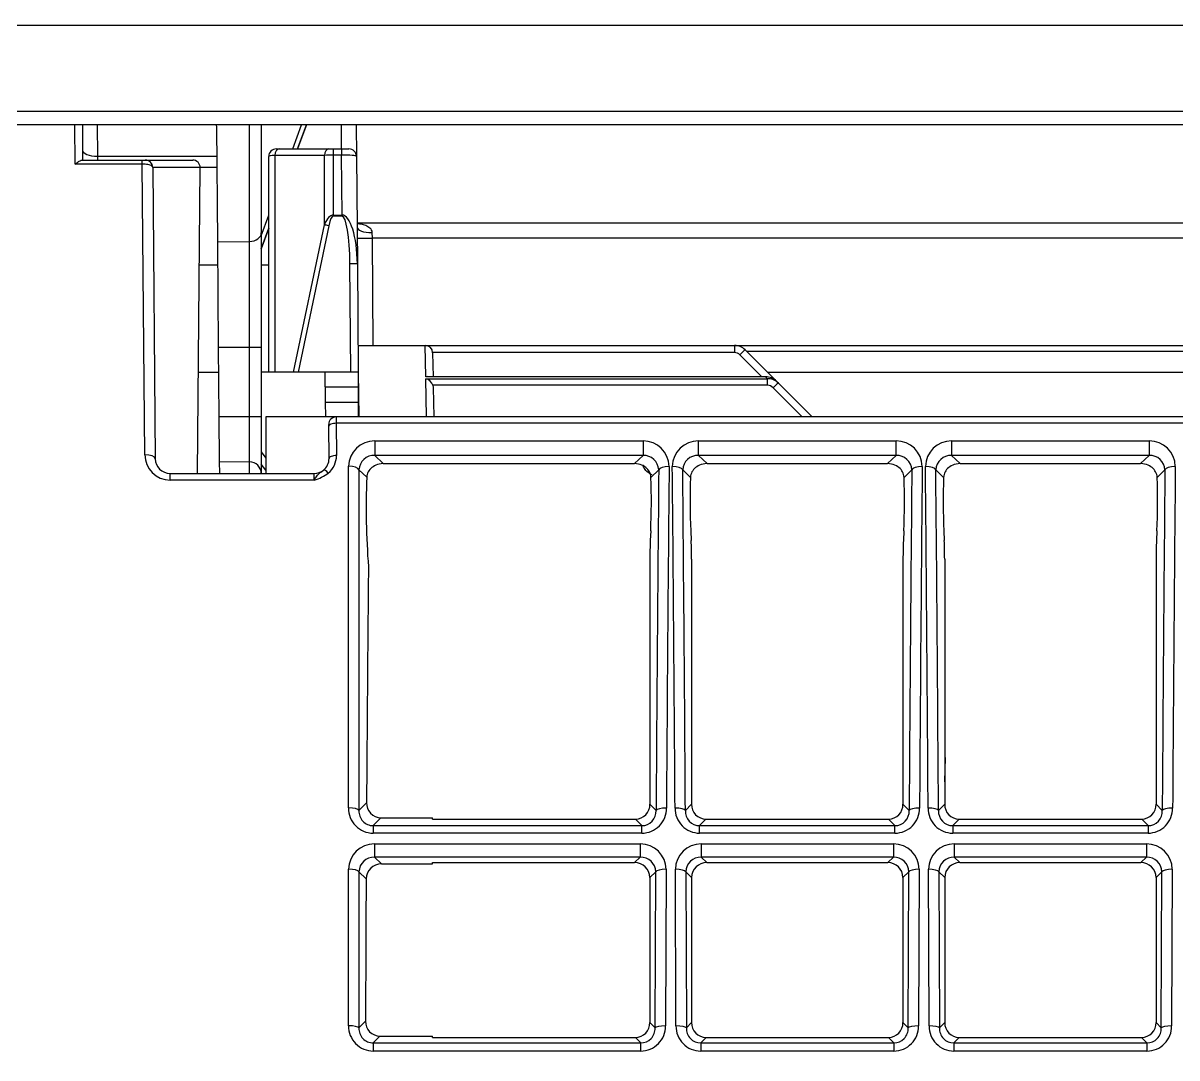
# Model space of a CAD drawing. Header units: inches. Extents: x -172 to 397, y -177 to 127.
# Drawn here: x 91.5564 to 91.676, y 100.9434 to 101.0507 of the extents above; entities that cross this region are included whole.
import ezdxf

# ---------------------------------------------------------------- set-up
doc = ezdxf.new("R2010")
doc.units = ezdxf.units.IN
doc.header["$MEASUREMENT"] = 0
doc.header["$XCLIPFRAME"] = 2
doc.layers.add('AC-RA', color=210, linetype='Continuous')
picture_1 = doc.add_image_def('image1.tif', size_in_pixel=(13248, 8644))

# ---------------------------------------------------------------- blocks, each defined once
blk = doc.blocks.new('FTM(15-28)PV2S')
at = {"layer": 'AC-RA', "color": 0, "linetype": 'Continuous'}
for p, q in [((1986.286460126646, 1338.129300313121), (1986.303139109812, 1338.129300313121)), ((1986.30831787854, 1338.129300313121), (1986.324996861705, 1338.129300313121)), ((1986.330175630433, 1338.129300313121), (1986.35327510964, 1338.129300313121)), ((1986.284269369175, 1338.11360239072), (1986.284325278733, 1338.127124681214)), ((1986.305273957725, 1338.127124681214), (1986.305329865997, 1338.11360239072)), ((1986.306127121069, 1338.11360239072), (1986.306183030626, 1338.127124681214)), ((1986.327131709618, 1338.127124681214), (1986.327187617891, 1338.11360239072)), ((1986.327984872962, 1338.11360239072), (1986.32804078252, 1338.127124681214)), ((1986.355409830264, 1338.127117334438), (1986.355409013813, 1338.113591423271)), ((1986.303098113669, 1338.111408703024), (1986.286501121503, 1338.111408703024)), ((1986.324955865563, 1338.111408703024), (1986.308358873396, 1338.111408703024)), ((1986.353177516064, 1338.111408703024), (1986.33021662529, 1338.111408703024)), ((1986.286363479382, 1338.110479220126), (1986.303235757076, 1338.110479220126)), ((1986.308221231275, 1338.110479220126), (1986.32509350897, 1338.110479220126)), ((1986.330078983169, 1338.110479220126), (1986.353285952371, 1338.110479220126)), ((1986.355408647374, 1338.108296241443), (1986.355408332365, 1338.104019823715)), ((1986.355408332365, 1338.104019823715), (1986.355408000642, 1338.099763841699)), ((1986.355408000642, 1338.099763841699), (1986.355407650918, 1338.095528292824)), ((1986.355407650918, 1338.095528292824), (1986.355407281907, 1338.091313178376)), ((1986.355407281907, 1338.091313178376), (1986.355406894897, 1338.087118498354)), ((1986.355406894897, 1338.087118498354), (1986.355406487314, 1338.082944252758)), ((1986.355406487314, 1338.082944252758), (1986.355406059159, 1338.078790441589)), ((1986.358263924218, 1338.079800304442), (1986.358211259894, 1338.079718264585)), ((1986.358315873666, 1338.079887567017), (1986.358263924218, 1338.079800304442)), ((1986.358367220096, 1338.079978792273), (1986.358315873666, 1338.079887567017)), ((1986.358367220096, 1338.079978792273), (1986.35837921743, 1338.079412711214)), ((1986.358367220096, 1338.079978792273), (1986.370819562064, 1338.079978792273)), ((1986.370819562064, 1338.079978792273), (1986.370819562064, 1338.079412711214)), ((1986.357639515105, 1338.07918041217), (1986.357566483213, 1338.079123261863)), ((1986.357712310419, 1338.079234121809), (1986.357639515105, 1338.07918041217)), ((1986.357783822555, 1338.07928594911), (1986.357712310419, 1338.079234121809)), ((1986.357853065341, 1338.079337539834), (1986.357783822555, 1338.07928594911)), ((1986.357919624767, 1338.079390624599), (1986.357853065341, 1338.079337539834)), ((1986.357983397973, 1338.07944665116), (1986.357919624767, 1338.079390624599)), ((1986.358044247383, 1338.079506964412), (1986.357983397973, 1338.07944665116)), ((1986.358102131853, 1338.079572068368), (1986.358044247383, 1338.079506964412)), ((1986.358157596541, 1338.07964234747), (1986.358102131853, 1338.079572068368)), ((1986.358211259894, 1338.079718264585), (1986.358157596541, 1338.07964234747)), ((1986.370819562064, 1338.079412711214), (1986.35837921743, 1338.079412711214)), ((1986.362558648456, 1338.074526860791), (1986.362558648456, 1338.079412711214)), ((1986.368452157956, 1338.079412711214), (1986.368221608818, 1338.052994289244)), ((1986.356474949514, 1338.075079222896), (1986.356450666837, 1338.07786737587)), ((1986.357093516178, 1338.078115740361), (1986.35711780014, 1338.075333163686)), ((1986.372324788433, 1338.052983068502), (1986.372105263317, 1338.078138180558)), ((1986.373005253679, 1338.077806007017), (1986.373223775911, 1338.052695581206)), ((1986.303333682376, 1338.076607880775), (1986.286265552796, 1338.076607880775)), ((1986.32519143427, 1338.076607880775), (1986.308123304689, 1338.076607880775)), ((1986.353149387709, 1338.076607880775), (1986.329981056583, 1338.076607880775)), ((1985.555533976957, 1338.075079222896), (1986.356474949514, 1338.075079222896)), ((1986.356476326552, 1338.074526860791), (1986.356474949514, 1338.075079222896)), ((1986.35711780014, 1338.075333163686), (1986.357119177178, 1338.075175345574)), ((1985.549450278014, 1338.074526860791), (1986.362558648456, 1338.074526860791)), ((1986.354566801203, 1338.070669610456), (1986.354533138979, 1338.074526860791)), ((1986.354648549195, 1338.06130222659), (1986.354566801203, 1338.070669610456)), ((1986.354729547595, 1338.052020622828), (1986.354648549195, 1338.06130222659)), ((1986.188635642329, 1338.059078559059), (1986.353382253768, 1338.059078559059)), ((1986.188635642329, 1338.057804029689), (1986.35467907676, 1338.057804029689)), ((1986.372324788433, 1338.052983068502), (1986.372334126836, 1338.052941639062)), ((1986.372334126836, 1338.052941639062), (1986.372361253592, 1338.052901400227)), ((1986.372361253592, 1338.052901400227), (1986.372405915408, 1338.05286266829)), ((1986.354753200254, 1338.049310334881), (1986.354729547595, 1338.052020622828)), ((1986.378443173057, 1338.05234580446), (1986.368864459445, 1338.05234580446)), ((1986.372405915408, 1338.05286266829), (1986.37246708497, 1338.052826443567)), ((1986.37246708497, 1338.052826443567), (1986.372543422525, 1338.052793528364)), ((1986.372543422525, 1338.052793528364), (1986.37263368604, 1338.052764517984)), ((1986.37263368604, 1338.052764517984), (1986.372736146181, 1338.052740097732)), ((1986.372736146181, 1338.052740097732), (1986.372848603029, 1338.052720652048)), ((1986.372848603029, 1338.052720652048), (1986.372968838665, 1338.05270652294)), ((1986.372968838665, 1338.05270652294), (1986.37309463517, 1338.052698052418)), ((1986.37309463517, 1338.052698052418), (1986.373223775911, 1338.052695581206)), ((1986.373223775911, 1338.052695581206), (1986.379010664583, 1338.052695581206)), ((1986.373223775911, 1338.052695581206), (1986.373223775911, 1338.05234580446)), ((1986.378399865136, 1338.049310334881), (1986.378373374826, 1338.05234580446)), ((1986.378489469061, 1338.052351982489), (1986.378443173057, 1338.05234580446)), ((1986.378542830262, 1338.052369464834), (1986.378489469061, 1338.052351982489)), ((1986.378601785762, 1338.05239667002), (1986.378542830262, 1338.052369464834)), ((1986.378664862091, 1338.052432019148), (1986.378601785762, 1338.05239667002)), ((1986.378730716926, 1338.052474041319), (1986.378664862091, 1338.052432019148)), ((1986.378798918255, 1338.052522118087), (1986.378730716926, 1338.052474041319)), ((1986.378868812917, 1338.052575569291), (1986.378798918255, 1338.052522118087)), ((1986.37893964489, 1338.05263364148), (1986.378868812917, 1338.052575569291)), ((1986.379010664583, 1338.052695581206), (1986.37893964489, 1338.05263364148)), ((1986.379010664583, 1338.052695581206), (1986.379040148119, 1338.049310334881)), ((1985.531395681091, 1338.049310334881), (1986.496330755405, 1338.049310334881))]:
    blk.add_line(p, q, dxfattribs=at)
at = {"layer": 'AC-RA', "color": 8, "linetype": 'Continuous'}
for p, q in [((1986.286460126646, 1338.128599557453), (1986.286460126646, 1338.129300313121)), ((1986.303139109812, 1338.128599557453), (1986.303139109812, 1338.129300313121)), ((1986.30831787854, 1338.128599557453), (1986.30831787854, 1338.129300313121)), ((1986.324996861705, 1338.128599557453), (1986.324996861705, 1338.129300313121)), ((1986.330175630433, 1338.129300313121), (1986.330175630433, 1338.128599557453)), ((1986.35327510964, 1338.128599557453), (1986.35327510964, 1338.129300313121)), ((1986.303139109812, 1338.128599557453), (1986.286460126646, 1338.128599557453)), ((1986.286460126646, 1338.128599557453), (1986.28692211209, 1338.128126600703)), ((1986.302677124368, 1338.128126600703), (1986.28692211209, 1338.128126600703)), ((1986.302677124368, 1338.128126600703), (1986.303139109812, 1338.128599557453)), ((1986.30831787854, 1338.128599557453), (1986.308779863984, 1338.128126600703)), ((1986.324996861705, 1338.128599557453), (1986.30831787854, 1338.128599557453)), ((1986.324534876261, 1338.128126600703), (1986.308779863984, 1338.128126600703)), ((1986.324534876261, 1338.128126600703), (1986.324996861705, 1338.128599557453)), ((1986.330175630433, 1338.128599557453), (1986.330637615877, 1338.128126600703)), ((1986.35327510964, 1338.128599557453), (1986.330175630433, 1338.128599557453)), ((1986.348158247209, 1338.128126600703), (1986.330637615877, 1338.128126600703)), ((1986.348158247209, 1338.128126600703), (1986.348158247209, 1338.128007491384)), ((1986.352694863472, 1338.128007491384), (1986.348158247209, 1338.128007491384)), ((1986.352694863472, 1338.128007491384), (1986.35327510964, 1338.128599557453)), ((1986.285221632994, 1338.127305647971), (1986.285165585861, 1338.113815949956)), ((1986.285670784081, 1338.126846057879), (1986.285221632994, 1338.127305647971)), ((1986.285670791795, 1338.114306353049), (1986.285670791795, 1338.126846036022)), ((1986.303928443377, 1338.114306362049), (1986.303928443377, 1338.126846074594)), ((1986.304377602178, 1338.127305647971), (1986.303928456234, 1338.126846082309)), ((1986.304433650597, 1338.113815949956), (1986.304377602178, 1338.127305647971)), ((1986.307079384888, 1338.127305647971), (1986.307023337755, 1338.113815949956)), ((1986.307528535974, 1338.126846057879), (1986.307079384888, 1338.127305647971)), ((1986.307528543689, 1338.114306353049), (1986.307528543689, 1338.126846036022)), ((1986.32578619527, 1338.114306362049), (1986.32578619527, 1338.126846074594)), ((1986.326235354071, 1338.127305647971), (1986.325786208128, 1338.126846082309)), ((1986.32629140249, 1338.113815949956), (1986.326235354071, 1338.127305647971)), ((1986.328937136781, 1338.127305647971), (1986.328881089648, 1338.113815949956)), ((1986.329386287868, 1338.126846057879), (1986.328937136781, 1338.127305647971)), ((1986.329386295582, 1338.114306353049), (1986.329386295582, 1338.126846036022)), ((1986.354513411715, 1338.127301277706), (1986.353945863616, 1338.12672238029)), ((1986.354512673694, 1338.113809625351), (1986.354513411715, 1338.127301277706)), ((1986.285165585861, 1338.113815949956), (1986.285670791795, 1338.114306354335)), ((1986.303928445948, 1338.114306356906), (1986.304433650597, 1338.113815949956)), ((1986.307023337755, 1338.113815949956), (1986.307528543689, 1338.114306354335)), ((1986.325786197842, 1338.114306356906), (1986.32629140249, 1338.113815949956)), ((1986.328881089648, 1338.113815949956), (1986.329386295582, 1338.114306354335)), ((1986.353892132118, 1338.114415196939), (1986.354512673694, 1338.113809625351)), ((1986.286989766975, 1338.113025855227), (1986.286501121503, 1338.112551243717)), ((1986.302609469483, 1338.113025855227), (1986.286989766975, 1338.113025855227)), ((1986.303098113669, 1338.112551243717), (1986.302609469483, 1338.113025855227)), ((1986.308847518869, 1338.113025855227), (1986.308358873396, 1338.112551243717)), ((1986.324467221376, 1338.113025855227), (1986.308847518869, 1338.113025855227)), ((1986.324955865563, 1338.112551243717), (1986.324467221376, 1338.113025855227)), ((1986.330705270762, 1338.113025855227), (1986.33021662529, 1338.112551243717)), ((1986.348158247209, 1338.113025855227), (1986.330705270762, 1338.113025855227)), ((1986.348158247209, 1338.113141216584), (1986.348158247209, 1338.113025855227)), ((1986.35257320194, 1338.113141216584), (1986.348158247209, 1338.113141216584)), ((1986.353177516064, 1338.112551243717), (1986.35257320194, 1338.113141216584)), ((1986.286501121503, 1338.112551243717), (1986.303098113669, 1338.112551243717)), ((1986.286501121503, 1338.111408703024), (1986.286501121503, 1338.112551243717)), ((1986.303098113669, 1338.111408703024), (1986.303098113669, 1338.112551243717)), ((1986.308358873396, 1338.111408703024), (1986.308358873396, 1338.112551243717)), ((1986.308358873396, 1338.112551243717), (1986.324955865563, 1338.112551243717)), ((1986.324955865563, 1338.111408703024), (1986.324955865563, 1338.112551243717)), ((1986.33021662529, 1338.111408703024), (1986.33021662529, 1338.112551243717)), ((1986.33021662529, 1338.112551243717), (1986.353177516064, 1338.112551243717)), ((1986.353177516064, 1338.111408703024), (1986.353177516064, 1338.112551243717)), ((1986.286363479382, 1338.109831163497), (1986.286363479382, 1338.110479220126)), ((1986.303235757076, 1338.109831163497), (1986.286363479382, 1338.109831163497)), ((1986.286363479382, 1338.109831163497), (1986.286911787517, 1338.109265153154)), ((1986.302687447655, 1338.109265153154), (1986.303235757076, 1338.109831163497)), ((1986.303235757076, 1338.109831163497), (1986.303235757076, 1338.110479220126)), ((1986.308221231275, 1338.110479220126), (1986.308221231275, 1338.109831163497)), ((1986.32509350897, 1338.109831163497), (1986.308221231275, 1338.109831163497)), ((1986.308221231275, 1338.109831163497), (1986.30876953941, 1338.109265153154)), ((1986.324545199549, 1338.109265153154), (1986.32509350897, 1338.109831163497)), ((1986.32509350897, 1338.110479220126), (1986.32509350897, 1338.109831163497)), ((1986.330078983169, 1338.110479220126), (1986.330078983169, 1338.109831163497)), ((1986.353285952371, 1338.109831163497), (1986.330078983169, 1338.109831163497)), ((1986.330078983169, 1338.109831163497), (1986.330627291304, 1338.109265153154)), ((1986.352614105508, 1338.109141736573), (1986.353285952371, 1338.109831163497)), ((1986.353285952371, 1338.109831163497), (1986.353285952371, 1338.110479220126)), ((1986.302687447655, 1338.109265153154), (1986.286911787517, 1338.109265153154)), ((1986.324545199549, 1338.109265153154), (1986.30876953941, 1338.109265153154)), ((1986.348158247209, 1338.109265153154), (1986.330627291304, 1338.109265153154)), ((1986.348158247209, 1338.109265153154), (1986.348158247209, 1338.109141736573)), ((1986.352614105508, 1338.109141736573), (1986.348158247209, 1338.109141736573)), ((1986.285670791795, 1338.10798468619), (1986.285136655198, 1338.108535752259)), ((1986.285670791795, 1338.086806930244), (1986.285670791795, 1338.10798468619)), ((1986.304462579974, 1338.108535752259), (1986.303928443377, 1338.10798468619)), ((1986.303928443377, 1338.086806930244), (1986.303928443377, 1338.10798468619)), ((1986.307528543689, 1338.10798468619), (1986.306994407091, 1338.108535752259)), ((1986.307528543689, 1338.086806930244), (1986.307528543689, 1338.10798468619)), ((1986.326320331868, 1338.108535752259), (1986.32578619527, 1338.10798468619)), ((1986.32578619527, 1338.086806930244), (1986.32578619527, 1338.10798468619)), ((1986.329386295582, 1338.10798468619), (1986.328852158985, 1338.108535752259)), ((1986.329386295582, 1338.086806930244), (1986.329386295582, 1338.10798468619)), ((1986.354512343257, 1338.108527820467), (1986.353854505927, 1338.107853026665)), ((1986.354512060392, 1338.104263996661), (1986.354512343257, 1338.108527820467)), ((1986.303928445948, 1338.106040139579), (1986.303855101619, 1338.103938629881)), ((1986.354511762098, 1338.10001875323), (1986.354512060392, 1338.104263996661)), ((1986.354511447089, 1338.095792799908), (1986.354511762098, 1338.10001875323)), ((1986.354511115365, 1338.09158684643), (1986.354511447089, 1338.095792799908)), ((1986.354510766927, 1338.087401606385), (1986.354511115365, 1338.09158684643)), ((1986.354510400488, 1338.083237786937), (1986.354510766927, 1338.087401606385)), ((1986.285601811302, 1338.084372773848), (1986.285635712675, 1338.08519567192)), ((1986.30399742387, 1338.084372773848), (1986.303963523783, 1338.08519567192)), ((1986.307459563195, 1338.084372773848), (1986.307493464568, 1338.08519567192)), ((1986.325855175764, 1338.084372773848), (1986.325821275676, 1338.08519567192)), ((1986.329317315089, 1338.084372773848), (1986.329351216462, 1338.08519567192)), ((1986.354510017335, 1338.079096101678), (1986.354510400488, 1338.083237786937)), ((1986.284904115719, 1338.079105065927), (1986.285576753318, 1338.079749577743)), ((1986.285576753318, 1338.079749577743), (1986.285589631391, 1338.079625461713)), ((1986.285589631391, 1338.079625461713), (1986.285616207846, 1338.079506441111)), ((1986.285616207846, 1338.079506441111), (1986.285655612229, 1338.079392373219)), ((1986.285655612229, 1338.079392373219), (1986.285706944517, 1338.079283175747)), ((1986.285706944517, 1338.079283175747), (1986.285768945959, 1338.0791799583)), ((1986.285768945959, 1338.0791799583), (1986.285841359405, 1338.079082994741)), ((1986.285841359405, 1338.079082994741), (1986.285924281287, 1338.078992021492)), ((1986.285924281287, 1338.078992021492), (1986.286017700033, 1338.078906880405)), ((1986.286017700033, 1338.078906880405), (1986.286121478067, 1338.078828270929)), ((1986.286121478067, 1338.078828270929), (1986.286236589989, 1338.078756904084)), ((1986.30336290619, 1338.078757064802), (1986.30347796411, 1338.078828429077)), ((1986.30347796411, 1338.078828429077), (1986.303581656, 1338.078906984551)), ((1986.303581656, 1338.078906984551), (1986.303674917884, 1338.078991985491)), ((1986.303674917884, 1338.078991985491), (1986.303757682904, 1338.079082764592)), ((1986.303757682904, 1338.079082764592), (1986.30382996649, 1338.079179481287)), ((1986.30382996649, 1338.079179481287), (1986.303891872786, 1338.079282394011)), ((1986.303891872786, 1338.079282394011), (1986.303943201216, 1338.079391416621)), ((1986.303943201216, 1338.079391416621), (1986.303982753461, 1338.079505750663)), ((1986.303982753461, 1338.079505750663), (1986.304009512493, 1338.079625194277)), ((1986.304009512493, 1338.079625194277), (1986.304022481854, 1338.079749577743)), ((1986.304022481854, 1338.079749577743), (1986.304695119454, 1338.079105065927)), ((1986.306761867612, 1338.079105065927), (1986.307434505211, 1338.079749577743)), ((1986.307434505211, 1338.079749577743), (1986.307447383284, 1338.079625461713)), ((1986.307447383284, 1338.079625461713), (1986.307473959739, 1338.079506441111)), ((1986.307473959739, 1338.079506441111), (1986.307513364123, 1338.079392373219)), ((1986.307513364123, 1338.079392373219), (1986.30756469641, 1338.079283175747)), ((1986.30756469641, 1338.079283175747), (1986.307626697852, 1338.0791799583)), ((1986.307626697852, 1338.0791799583), (1986.307699111298, 1338.079082994741)), ((1986.307699111298, 1338.079082994741), (1986.307782033181, 1338.078992021492)), ((1986.307782033181, 1338.078992021492), (1986.307875451926, 1338.078906880405)), ((1986.307875451926, 1338.078906880405), (1986.307979229961, 1338.078828270929)), ((1986.307979229961, 1338.078828270929), (1986.308094341882, 1338.078756904084)), ((1986.325220658084, 1338.078757064802), (1986.325335716004, 1338.078828429077)), ((1986.325335716004, 1338.078828429077), (1986.325439407893, 1338.078906984551)), ((1986.325439407893, 1338.078906984551), (1986.325532669778, 1338.078991985491)), ((1986.325532669778, 1338.078991985491), (1986.325615434798, 1338.079082764592)), ((1986.325615434798, 1338.079082764592), (1986.325687718384, 1338.079179481287)), ((1986.325687718384, 1338.079179481287), (1986.32574962468, 1338.079282394011)), ((1986.32574962468, 1338.079282394011), (1986.32580095311, 1338.079391416621)), ((1986.32580095311, 1338.079391416621), (1986.325840505355, 1338.079505750663)), ((1986.325840505355, 1338.079505750663), (1986.325867264386, 1338.079625194277)), ((1986.325867264386, 1338.079625194277), (1986.325880233748, 1338.079749577743)), ((1986.325880233748, 1338.079749577743), (1986.326552871347, 1338.079105065927)), ((1986.328619619506, 1338.079105065927), (1986.329292257105, 1338.079749577743)), ((1986.329190624987, 1338.079534624754), (1986.329320748042, 1338.079464831666)), ((1986.329292257105, 1338.079749577743), (1986.329305135178, 1338.079625461713)), ((1986.329305135178, 1338.079625461713), (1986.329331711633, 1338.079506441111)), ((1986.329320748042, 1338.079464831666), (1986.329440401233, 1338.07939217007)), ((1986.329331711633, 1338.079506441111), (1986.329371116017, 1338.079392373219)), ((1986.329371116017, 1338.079392373219), (1986.329422448304, 1338.079283175747)), ((1986.329422448304, 1338.079283175747), (1986.329484449746, 1338.0791799583)), ((1986.329440401233, 1338.07939217007), (1986.329549003402, 1338.079317012833)), ((1986.329484449746, 1338.0791799583), (1986.329556863192, 1338.079082994741)), ((1986.329549003402, 1338.079317012833), (1986.329645978532, 1338.079239735394)), ((1986.329556863192, 1338.079082994741), (1986.329639785074, 1338.078992021492)), ((1986.329639785074, 1338.078992021492), (1986.32973320382, 1338.078906880405)), ((1986.329645978532, 1338.079239735394), (1986.329730784038, 1338.079160682334)), ((1986.329730784038, 1338.079160682334), (1986.329803522779, 1338.079079740507)), ((1986.32973320382, 1338.078906880405), (1986.329836981854, 1338.078828270929)), ((1986.329803522779, 1338.079079740507), (1986.32986389389, 1338.078997138777)), ((1986.329836981854, 1338.078828270929), (1986.329952093776, 1338.078756904084)), ((1986.32986389389, 1338.078997138777), (1986.329911353498, 1338.078913301441)), ((1986.329911353498, 1338.078913301441), (1986.329945409161, 1338.078828898375)), ((1986.329945409161, 1338.078828898375), (1986.329965825587, 1338.078744185444)), ((1986.35318104159, 1338.078755452472), (1986.353295765216, 1338.078826280588)), ((1986.353295765216, 1338.078826280588), (1986.353399211526, 1338.078904254904)), ((1986.353399211526, 1338.078904254904), (1986.353492328121, 1338.078988639969)), ((1986.353492328121, 1338.078988639969), (1986.353575027568, 1338.079078747908)), ((1986.353575027568, 1338.079078747908), (1986.353647336869, 1338.07917473044)), ((1986.353647336869, 1338.07917473044), (1986.353709375597, 1338.079276830571)), ((1986.353709375597, 1338.079276830571), (1986.353760974035, 1338.079384990441)), ((1986.353760974035, 1338.079384990441), (1986.353800975007, 1338.079498478461)), ((1986.353800975007, 1338.079498478461), (1986.353828378199, 1338.079617068337)), ((1986.353828378199, 1338.079617068337), (1986.353842202584, 1338.079740564635)), ((1986.353842202584, 1338.079740564635), (1986.354510017335, 1338.079096101678)), ((1986.362558648456, 1338.079135588349), (1986.362944373489, 1338.078599928138)), ((1986.362944373489, 1338.049310334881), (1986.362944373489, 1338.079412711214)), ((1986.363955021935, 1338.079412711214), (1986.363955021935, 1338.049310334881)), ((1986.366534574811, 1338.079412711214), (1986.366543710066, 1338.078365849616)), ((1986.286236589989, 1338.078756904084), (1986.286364162115, 1338.078693426601)), ((1986.287005481413, 1338.078556852938), (1986.286265552796, 1338.077847863326)), ((1986.286265552796, 1338.076607880775), (1986.286265552796, 1338.077847863326)), ((1986.286265552796, 1338.077847863326), (1986.303333682376, 1338.077847863326)), ((1986.286364162115, 1338.078693426601), (1986.286504737032, 1338.078638946797)), ((1986.286504737032, 1338.078638946797), (1986.286659147906, 1338.078595914026)), ((1986.286659147906, 1338.078595914026), (1986.286827770175, 1338.07856717494)), ((1986.286827770175, 1338.07856717494), (1986.287005481413, 1338.078556852938)), ((1986.302593753759, 1338.078556852938), (1986.287005481413, 1338.078556852938)), ((1986.302593753759, 1338.078556852938), (1986.30277194201, 1338.078567246942)), ((1986.303333682376, 1338.077847863326), (1986.302593753759, 1338.078556852938)), ((1986.30277194201, 1338.078567246942), (1986.302940159268, 1338.078595932027)), ((1986.302940159268, 1338.078595932027), (1986.30309466143, 1338.078639031656)), ((1986.30309466143, 1338.078639031656), (1986.303235421495, 1338.078693580891)), ((1986.303235421495, 1338.078693580891), (1986.30336290619, 1338.078757064802)), ((1986.303333682376, 1338.076607880775), (1986.303333682376, 1338.077847863326)), ((1986.308094341882, 1338.078756904084), (1986.308221914009, 1338.078693426601)), ((1986.308863233307, 1338.078556852938), (1986.308123304689, 1338.077847863326)), ((1986.308123304689, 1338.077847863326), (1986.308123304689, 1338.076607880775)), ((1986.308123304689, 1338.077847863326), (1986.32519143427, 1338.077847863326)), ((1986.308221914009, 1338.078693426601), (1986.308362488925, 1338.078638946797)), ((1986.308362488925, 1338.078638946797), (1986.308516899799, 1338.078595914026)), ((1986.308516899799, 1338.078595914026), (1986.308685522069, 1338.07856717494)), ((1986.308685522069, 1338.07856717494), (1986.308863233307, 1338.078556852938)), ((1986.324451505653, 1338.078556852938), (1986.308863233307, 1338.078556852938)), ((1986.324451505653, 1338.078556852938), (1986.324629693903, 1338.078567246942)), ((1986.32519143427, 1338.077847863326), (1986.324451505653, 1338.078556852938)), ((1986.324629693903, 1338.078567246942), (1986.324797911162, 1338.078595932027)), ((1986.324797911162, 1338.078595932027), (1986.324952413324, 1338.078639031656)), ((1986.324952413324, 1338.078639031656), (1986.325093173389, 1338.078693580891)), ((1986.325093173389, 1338.078693580891), (1986.325220658084, 1338.078757064802)), ((1986.32519143427, 1338.077847863326), (1986.32519143427, 1338.076607880775)), ((1986.329952093776, 1338.078756904084), (1986.330079665902, 1338.078693426601)), ((1986.329965825587, 1338.078744185444), (1986.329972431771, 1338.078659162646)), ((1986.3307209852, 1338.078556852938), (1986.329981056583, 1338.077847863326)), ((1986.329981056583, 1338.076607880775), (1986.329981056583, 1338.077847863326)), ((1986.329981056583, 1338.077847863326), (1986.353149387709, 1338.077847863326)), ((1986.330079665902, 1338.078693426601), (1986.330220240819, 1338.078638946797)), ((1986.330220240819, 1338.078638946797), (1986.330374651693, 1338.078595914026)), ((1986.330374651693, 1338.078595914026), (1986.330543273963, 1338.07856717494)), ((1986.330543273963, 1338.07856717494), (1986.3307209852, 1338.078556852938)), ((1986.352415057247, 1338.078556852938), (1986.3307209852, 1338.078556852938)), ((1986.352415057247, 1338.078556852938), (1986.352592363473, 1338.078567146653)), ((1986.353149387709, 1338.077847863326), (1986.352415057247, 1338.078556852938)), ((1986.352592363473, 1338.078567146653), (1986.352759827282, 1338.078595578446)), ((1986.352759827282, 1338.078595578446), (1986.352913696855, 1338.078638319351)), ((1986.352913696855, 1338.078638319351), (1986.353053960621, 1338.078692448145)), ((1986.353053960621, 1338.078692448145), (1986.35318104159, 1338.078755452472)), ((1986.353149387709, 1338.076607880775), (1986.353149387709, 1338.077847863326)), ((1986.362944373489, 1338.077546506643), (1986.362558648456, 1338.078082166854)), ((1986.366543710066, 1338.078365849616), (1986.363955021935, 1338.078411036018)), ((1986.366543710066, 1338.078365847045), (1986.363955021935, 1338.078411033446)), ((1986.366543710066, 1338.078365847045), (1986.366577410862, 1338.074504095299)), ((1986.295638560533, 1338.074526862076), (1986.295644564986, 1338.074526887791)), ((1986.321166632695, 1338.068731847463), (1986.315371619368, 1338.074526860791)), ((1986.316224751854, 1338.074526860791), (1986.318744761642, 1338.072006851002)), ((1986.348094843013, 1338.071987710041), (1986.348050521921, 1338.074526860791)), ((1986.348682811396, 1338.074526860791), (1986.348740115993, 1338.071227391998)), ((1986.354566801203, 1338.070669610456), (1986.354566801203, 1338.074526860791)), ((1986.357381996073, 1338.074526860791), (1986.357393216814, 1338.073241110679)), ((1986.366577410862, 1338.074504095299), (1986.362944373489, 1338.074504095299)), ((1986.366577410862, 1338.074504095299), (1986.366629774321, 1338.068503885254)), ((1986.357393216814, 1338.073241110679), (1986.354566801203, 1338.073241110679)), ((1986.357393216814, 1338.073241110679), (1986.357415658297, 1338.070669610456)), ((1986.348123945967, 1338.071799876093), (1986.348094843013, 1338.071987710041)), ((1986.354566801203, 1338.071955360568), (1986.357404437555, 1338.071955360568)), ((1986.319232383657, 1338.071799876093), (1986.348123945967, 1338.071799876093)), ((1986.319232383657, 1338.071799876093), (1986.319232383657, 1338.071227391998)), ((1986.319232383657, 1338.071227391998), (1986.319387555695, 1338.071070652631)), ((1986.348740115993, 1338.071227391998), (1986.319232383657, 1338.071227391998)), ((1986.319387555695, 1338.071057076396), (1986.319387555695, 1338.071070652631)), ((1986.319387555695, 1338.071070652631), (1986.348742839212, 1338.071070652631)), ((1986.319387555695, 1338.071057076396), (1986.34861327803, 1338.071057076396)), ((1986.319728130328, 1338.071057076396), (1986.321621213505, 1338.069163993219)), ((1986.348147221901, 1338.06898691457), (1986.34811108718, 1338.071057076396)), ((1986.348742839212, 1338.071070652631), (1986.34878999924, 1338.068355260256)), ((1986.319228869702, 1338.070669610456), (1986.181653607784, 1338.070669610456)), ((1986.354566801203, 1338.070669610456), (1986.362944373489, 1338.070669610456)), ((1986.355209602971, 1338.070669610456), (1986.355291399821, 1338.061296616862)), ((1986.35711564008, 1338.058015705301), (1986.359755384061, 1338.070669610456)), ((1986.360157399549, 1338.070669610456), (1986.357501365113, 1338.05793761784)), ((1986.361787198389, 1338.051936925639), (1986.361787198389, 1338.070669610456)), ((1986.362301498434, 1338.070669610456), (1986.362301498434, 1338.052026233841)), ((1986.368375858973, 1338.070669610456), (1986.366610873794, 1338.070669610456)), ((1986.245599178397, 1338.068886500058), (1986.321011978815, 1338.068886500058)), ((1986.322075795599, 1338.068355260256), (1986.322075795599, 1338.068975698972)), ((1986.322075795599, 1338.068975698972), (1986.348147515052, 1338.068975698972)), ((1986.354586997765, 1338.068355260256), (1986.240830434094, 1338.068355260256)), ((1986.353382253768, 1338.059078559059), (1986.353301296513, 1338.068355260256)), ((1986.366629774321, 1338.068503885254), (1986.362944377347, 1338.068503885254)), ((1986.366629774321, 1338.068503885254), (1986.366709188677, 1338.059403864123)), ((1986.362301498434, 1338.061412209654), (1986.362944373489, 1338.061412209654)), ((1986.366691662617, 1338.061412209654), (1986.368295070151, 1338.061412209654)), ((1986.362301497148, 1338.058231698462), (1986.362944373489, 1338.059997970677)), ((1986.362944373489, 1338.059998082538), (1986.362301498434, 1338.058231806466)), ((1986.353390468426, 1338.058607889659), (1986.353382253768, 1338.059078559059)), ((1986.362944373489, 1338.058881956295), (1986.362301498434, 1338.057115686652)), ((1986.366709188677, 1338.059403864123), (1986.363955021935, 1338.059369870176)), ((1986.366709188677, 1338.059403864123), (1986.366796062954, 1338.049449122605)), ((1986.353405560561, 1338.058491326125), (1986.353390468426, 1338.058607889659)), ((1986.353443643193, 1338.0583853276), (1986.353405560561, 1338.058491326125)), ((1986.3535002792, 1338.058291058974), (1986.353443643193, 1338.0583853276)), ((1986.353570855309, 1338.058209277552), (1986.3535002792, 1338.058291058974)), ((1986.35365147827, 1338.058138768302), (1986.353570855309, 1338.058209277552)), ((1986.353739790016, 1338.058078100183), (1986.35365147827, 1338.058138768302)), ((1986.353833552057, 1338.058025887156), (1986.353739790016, 1338.058078100183)), ((1986.353931392498, 1338.05798104405), (1986.353833552057, 1338.058025887156)), ((1986.35403237274, 1338.05794281227), (1986.353931392498, 1338.05798104405)), ((1986.354135524614, 1338.057910452511), (1986.35403237274, 1338.05794281227)), ((1986.354240445681, 1338.057883215181), (1986.354135524614, 1338.057910452511)), ((1986.35434712051, 1338.057860606551), (1986.354240445681, 1338.057883215181)), ((1986.35445539867, 1338.057842216467), (1986.35434712051, 1338.057860606551)), ((1986.357501365113, 1338.05793761784), (1986.357501365113, 1338.051936925639)), ((1986.354564957437, 1338.057827672062), (1986.35445539867, 1338.057842216467)), ((1986.354675366085, 1338.057816753472), (1986.354564957437, 1338.057827672062)), ((1986.355969128991, 1338.057193920689), (1986.356729915046, 1338.057193920689)), ((1986.355969128991, 1338.057193920689), (1986.355969128991, 1338.057093506177)), ((1986.356729915046, 1338.057093506177), (1986.355969128991, 1338.057093506177)), ((1986.355969128991, 1338.057093506177), (1986.356014324393, 1338.051914599874)), ((1986.356729915046, 1338.051383358786), (1986.356729915046, 1338.057193920689)), ((1986.366765174094, 1338.052988679516), (1986.368221584389, 1338.052988679516)), ((1986.368221608818, 1338.052994289244), (1986.372324690716, 1338.052994289244)), ((1986.356014324393, 1338.051383358786), (1986.356014324393, 1338.051914599874)), ((1986.356014324393, 1338.051914599874), (1986.356729915046, 1338.051914599874)), ((1986.357501365113, 1338.051936925639), (1986.361787198389, 1338.051936925639)), ((1986.37709059094, 1338.052011518431), (1986.366773701189, 1338.052011518431)), ((1986.37709059094, 1338.052011518431), (1986.377087673573, 1338.05234580446)), ((1986.377098427587, 1338.052011541575), (1986.37709059094, 1338.052011518431)), ((1986.37712200053, 1338.049310334881), (1986.377098427587, 1338.052011541575)), ((1986.361658623378, 1338.051383358786), (1986.355372398221, 1338.051383358786)), ((1986.356012974356, 1338.051383358786), (1986.35603106486, 1338.049310334881)), ((1986.359808854551, 1338.051383358786), (1986.35905433267, 1338.049310334881)), ((1986.359054359671, 1338.049310334881), (1986.359808884123, 1338.051383358786)), ((1986.360215083442, 1338.051383358786), (1986.359460557703, 1338.049310334881)), ((1986.496330755405, 1338.048132346058), (1985.531395681091, 1338.048132346058)), ((1985.532040592774, 1338.040728004317), (1986.495685843721, 1338.040728004317))]:
    blk.add_line(p, q, dxfattribs=at)
at = {"layer": 'AC-RA', "color": 0, "linetype": 'Continuous'}
for centre, radius, start, end in [((1986.28647310115, 1338.127152351842), 0.002148001136836871, 90.34608799881048, 180.7381200055872), ((1986.303128893241, 1338.127155059632), 0.002145279203851063, 359.1886350017186, 89.72715600407737), ((1986.308330853044, 1338.127152351842), 0.002148001136836871, 90.34608799881048, 180.7381200055872), ((1986.324986645135, 1338.127155059632), 0.002145279203851063, 359.1886350017186, 89.72715600407737), ((1986.330188604938, 1338.127152351842), 0.002148001136836871, 90.34608799881048, 180.7381200055872), ((1986.353262052848, 1338.127152290127), 0.002148062852842218, 359.0675770010108, 89.65170500221635), ((1986.286485233488, 1338.113624621339), 0.002215974887975613, 180.5748060009788, 270.4108210011703), ((1986.303114037685, 1338.113624585338), 0.002215940172722605, 269.5882709940818, 359.4261019997895), ((1986.308342985382, 1338.113624621339), 0.002215974887975613, 180.5748060009788, 270.4108210011703), ((1986.324971789578, 1338.113624585338), 0.002215940172722605, 269.5882709940818, 359.4261019997895), ((1986.330200737276, 1338.113624621339), 0.002215974887975613, 180.5748060009788, 270.4108210011703), ((1986.353193209929, 1338.11362469977), 0.002216053318732408, 269.5942209979087, 359.139604003968), ((1986.286380262278, 1338.1083393205), 0.002139965198640697, 90.44936700563179, 180.7978410006159), ((1986.30321904361, 1338.108339389931), 0.002139895768134682, 359.2003039953591, 89.55248800528433), ((1986.308238014171, 1338.1083393205), 0.002139965198640697, 90.44936700563179, 180.7978410006159), ((1986.325076795504, 1338.108339389931), 0.002139895768134682, 359.2003039953591, 89.55248800528433), ((1986.330095766065, 1338.1083393205), 0.002139965198640697, 90.44936700563179, 180.7978410006159), ((1986.353268967612, 1338.108339177782), 0.002140109202653173, 358.8504080039496, 89.54527099977874), ((1977.673491194869, 1338.161317677956), 8.610912468333778, 359.4509710060727, 359.6472889963187), ((1994.91668604798, 1338.16132222694), 8.611490492725354, 180.3527169964823, 180.5490219978289), ((1977.695348927476, 1338.161317679241), 8.610912487620027, 359.4509710060727, 359.6472889963187), ((1994.938543587725, 1338.161322225654), 8.611490280576584, 180.3527169964823, 180.5490219978289), ((1977.717206891519, 1338.16131767667), 8.61091227547126, 359.4509710060727, 359.6472889963187), ((1986.35938358113, 1338.076405432992), 0.003715088801597713, 105.8771930037622, 126.7622309987652), ((1986.370816548266, 1338.077790030286), 0.0021887632726182, 0.4182260034702741, 89.9211250003743), ((1986.28624048324, 1338.078840149975), 0.002232410631649483, 180.8736680054191, 270.6434459976664), ((1986.303356584157, 1338.078842375608), 0.00223461183584018, 269.4127670035467, 359.0701189988545), ((1986.308098235134, 1338.078840149975), 0.002232410631649483, 180.8736680054191, 270.6434459976664), ((1986.325214336051, 1338.078842375608), 0.00223461183584018, 269.4127670035467, 359.0701189988545), ((1986.329955987027, 1338.078840149975), 0.002232410631649483, 180.8736680054191, 270.6434459976664), ((1986.353174034252, 1338.078840327408), 0.002232582922164409, 269.367457996797, 358.7196470021608), ((1986.358384588009, 1338.077884682066), 0.001933999602547367, 129.2813709982883, 180.5127149963735), ((1986.358374206862, 1338.07812931274), 0.001280761400955659, 129.0986949991351, 180.6071990000397), ((1986.35837921743, 1338.078126961102), 0.001285750111387844, 90, 129.2058940076262), ((1986.370819562064, 1338.078126961102), 0.001285750111387844, 0.4999999999619814, 90), ((1986.356476326552, 1338.075169735846), 0.000642875055693922, 270, 0.4999999999619814), ((1986.368864459445, 1338.052988679516), 0.000642875055693922, 179.500000000038, 270), ((1986.37296763906, 1338.052988679516), 0.000642875055693922, 180.499999999962, 270)]:
    blk.add_arc(centre, radius, start, end, dxfattribs=at)
at = {"layer": 'AC-RA', "color": 8, "linetype": 'Continuous'}
for centre, radius, start, end in [((1986.286463274162, 1338.127356864541), 0.001242696768908022, 90.14514700337075, 182.3620770035214), ((1986.286929683872, 1338.126867540192), 0.00125908365407766, 90.34458099627366, 180.9775990030639), ((1986.302669550014, 1338.126867535049), 0.001259088797078106, 359.023779004062, 89.65537000618744), ((1986.303135949438, 1338.127356852969), 0.001242708340659025, 357.6384830053049, 89.85429399559798), ((1986.308321026056, 1338.127356864541), 0.001242696768908022, 90.14514700337075, 182.3620770035214), ((1986.308787435766, 1338.126867540192), 0.00125908365407766, 90.34458099627366, 180.9775990030639), ((1986.324527301907, 1338.126867535049), 0.001259088797078106, 359.023779004062, 89.65537000618744), ((1986.324993701332, 1338.127356852969), 0.001242708340659025, 357.6384830053049, 89.85429399559798), ((1986.330178777949, 1338.127356864541), 0.001242696768908022, 90.14514700337075, 182.3620770035214), ((1986.33064518766, 1338.126867540192), 0.00125908365407766, 90.34458099627366, 180.9775990030639), ((1986.352687138686, 1338.12674851959), 0.001258994937319974, 358.8103309937291, 89.64845499726351), ((1986.353271915837, 1338.127356823397), 0.001242737912911586, 357.4382239963976, 89.85272199482957), ((1979.210568822012, 1338.151755428374), 7.143420903682453, 359.7005010004037, 359.7992149976259), ((1986.286468306588, 1338.113854109734), 0.001303280028406506, 181.6778689991505, 271.4428059987258), ((1986.286973052224, 1338.114328190229), 0.001302443005083992, 180.9606679939227, 270.7353289997639), ((1986.30262334144, 1338.114331120453), 0.001305338514334838, 269.3910649939508, 358.9129810049329), ((1986.303122532636, 1338.113862976266), 0.001311960127408485, 268.9335099943384, 357.945814994627), ((1986.308326058482, 1338.113854109734), 0.001303280028406506, 181.6778689991505, 271.4428059987258), ((1986.308830804117, 1338.114328190229), 0.001302443005083992, 180.9606679939227, 270.7353289997639), ((1986.324481093334, 1338.114331120453), 0.001305338514334838, 269.3910649939508, 358.9129810049329), ((1986.324980284529, 1338.113862976266), 0.001311960127408485, 268.9335099943384, 357.945814994627), ((1986.330183810375, 1338.113854109734), 0.001303280028406506, 181.6778689991505, 271.4428059987258), ((1986.330688556011, 1338.114328190229), 0.001302443005083992, 180.9606679939227, 270.7353289997639), ((1986.352586971037, 1338.114446684959), 0.001305541662852437, 269.3957140061369, 358.6179409940445), ((1986.353210006969, 1338.113854270453), 0.00130343174691965, 268.571605994448, 358.0371680042736), ((1986.286371138595, 1338.108595269632), 0.001235917008570674, 90.35512500295835, 182.7602079987398), ((1986.303228405157, 1338.108595561497), 0.001235623857545277, 357.2255850032651, 89.65908200000182), ((1986.308228890489, 1338.108595269632), 0.001235917008570674, 90.35512500295835, 182.7602079987398), ((1986.32508615705, 1338.108595561497), 0.001235623857545277, 357.2255850032651, 89.65908200000182), ((1986.330086642382, 1338.108595269632), 0.001235917008570674, 90.35512500295835, 182.7602079987398), ((1986.353278154296, 1338.108595161629), 0.001236026297330142, 356.8768530014405, 89.63847700201114), ((1986.286922838539, 1338.108012837689), 0.001252363038245436, 90.50559600503264, 181.2880920046076), ((1986.302676396633, 1338.108012837689), 0.001252364323995547, 358.7119439995795, 89.4943690016811), ((1986.308780590432, 1338.108012837689), 0.001252363038245436, 90.50559600503264, 181.2880920046076), ((1986.324534148527, 1338.108012837689), 0.001252364323995547, 358.7119439995795, 89.4943690016811), ((1986.330638342326, 1338.108012837689), 0.001252363038245436, 90.50559600503264, 181.2880920046076), ((1986.35260279605, 1338.107889545825), 0.001252242177734965, 358.3288999980369, 89.48252399651625), ((1977.697201854106, 1338.161675014912), 8.588099203530406, 359.4491230017238, 359.645476998721), ((1994.892162510522, 1338.161673159575), 8.587864326557307, 180.3545200049188, 180.5508790045517), ((1977.719059586713, 1338.161675014912), 8.588099222816657, 359.4491230017238, 359.645476998721), ((1994.914020048981, 1338.161673157003), 8.58786411312279, 180.3545200049188, 180.5508790045517), ((1977.740917552041, 1338.161675013627), 8.58809900938214, 359.4491230017238, 359.645476998721), ((1980.628647622559, 1338.143173870546), 5.725315835261358, 359.4426329971237, 359.646525997188), ((1986.245963989419, 1338.086865401016), 0.03970684609140636, 357.5899210035891, 359.9156270030734), ((1986.343620887781, 1338.086865088579), 0.03969248683416238, 180.0839519980925, 182.4105000024337), ((1986.267821741313, 1338.086865401016), 0.03970684609140636, 357.5899210035891, 359.9156270030734), ((1986.365478639675, 1338.086865088579), 0.03969248683416238, 180.0839519980925, 182.4105000024337), ((1986.289679493206, 1338.086865401016), 0.03970684609140636, 357.5899210035891, 359.9156270030734), ((1986.286282268833, 1338.082305146236), 0.06760859167835645, 357.8260899986817, 4.389379001440212), ((1986.342246969927, 1338.081754080167), 0.05670565702580713, 177.3531130001232, 182.0257849989148), ((1986.247339861613, 1338.081754013308), 0.05671805037113079, 357.974726000691, 2.646375996378385), ((1986.364104721821, 1338.081754080167), 0.05670565702580713, 177.3531130001232, 182.0257849989148), ((1986.269197613507, 1338.081754013308), 0.05671805037113079, 357.974726000691, 2.646375996378385), ((1986.385962473715, 1338.081754080167), 0.05670565702580713, 177.3531130001232, 182.0257849989148), ((1986.286229226498, 1338.079174284285), 0.00132691725845426, 182.9901500039931, 271.5687610045651), ((1986.303376536427, 1338.079167215231), 0.001320047495609115, 268.1396429968015, 357.3014459978017), ((1986.308086978392, 1338.079174284285), 0.00132691725845426, 182.9901500039931, 271.5687610045651), ((1986.325234288321, 1338.079167215231), 0.001320047495609115, 268.1396429968015, 357.3014459978017), ((1986.329944730285, 1338.079174284285), 0.00132691725845426, 182.9901500039931, 271.5687610045651), ((1986.353191652886, 1338.079167482667), 0.001320295645380613, 268.1655620033043, 356.9008519944297), ((1986.363972973579, 1338.079439476674), 0.001028600089110275, 181.4910760027343, 269.0000000030781), ((1986.319239351137, 1338.072494186296), 0.0006943449184028888, 224.5767690015671, 269.4250699964747), ((1986.319207506964, 1338.07252161906), 0.001294464925642831, 224.8745570066554, 271.1011610006688), ((1986.319360493227, 1338.072355650579), 0.001285282098347299, 225.0431640004703, 271.2065260058593), ((1986.348933116085, 1338.072052956716), 0.0008478236234491444, 197.3678579956647, 256.8417569940277), ((1986.348605981398, 1338.071555381709), 0.0005036771771348513, 270.7542820024498, 285.7663560036671), ((1986.322075795599, 1338.069618574028), 0.000642875055693922, 225, 270), ((1986.34878999924, 1338.068998135312), 0.000642875055693922, 180.9999999969219, 270), ((1986.322075795599, 1338.069641010367), 0.001285750111387844, 225, 270), ((1986.355372398221, 1338.052026233841), 0.000642875055693922, 180.499999999962, 270), ((1986.361658623378, 1338.052026233841), 0.000642875055693922, 270, 0), ((1986.367438913581, 1338.049454733619), 0.000642875055693922, 180.499999999962, 192.9801619966341)]:
    blk.add_arc(centre, radius, start, end, dxfattribs=at)
for centre, major_axis, ratio, start_param, end_param in [((1986.284325278733, 1338.127326615984), (0.000900020338919909, -2.920703362607336e-06), 0.224366, -1.570068226341567, -0.0895555803660649), ((1986.305273957725, 1338.127326615984), (-0.0009000203389198736, -2.920703362856254e-06), 0.224366, 0.0895555803637448, 1.570068226341504), ((1986.306183030626, 1338.127326615984), (0.0009000203389198734, -2.920703362607208e-06), 0.224366, -1.570068226341567, -0.0895555803656249), ((1986.327131709618, 1338.127326615984), (-0.0009000203389198734, -2.920703363177567e-06), 0.2243659999999999, 0.08955558036547902, 1.570068226341423), ((1986.32804078252, 1338.127326615984), (0.0009000203389199091, -2.920703359555995e-06), 0.224366, -1.570068226342326, -0.0895555803722209), ((1986.355409830264, 1338.127319291066), (0.0009000250766385635, -4.898222683247102e-08), 0.22439, -3.052036576749973, -1.570784114801162), ((1986.284269369175, 1338.113842188259), (0.000900013453926482, -4.574246274703851e-06), 0.266432, -1.569442209898815, -0.0905479169189014), ((1986.305329865997, 1338.113842188259), (-0.0009000134539264106, -4.574246274489003e-06), 0.2664320000000001, 0.0905479169181014, 1.569442209898878), ((1986.306127121069, 1338.113842188259), (0.0009000134539265179, -4.574246274685722e-06), 0.266432, -1.569442209898659, -0.0905479169193315), ((1986.327187617891, 1338.113842188259), (-0.0009000134539264822, -4.574246274488875e-06), 0.266432, 0.0905479169189609, 1.569442209898879), ((1986.327984872962, 1338.113842188259), (0.0009000134539264107, -4.574246274096848e-06), 0.266432, -1.569442209898995, -0.090547916921783), ((1986.355409013813, 1338.113831252954), (0.0009000250759514513, -6.030033911022158e-08), 0.266469, -3.05104376500765, -1.570778473768575), ((1986.284240504085, 1338.108564141622), (0.0009000096190176159, -5.27509747236121e-06), 0.282897, -1.569138226660408, -0.0909931652758826), ((1986.305358731087, 1338.108564141622), (-0.0009000096190174731, -5.275097491381312e-06), 0.282897, 0.0909931652753231, 1.569138226654425), ((1986.306098255978, 1338.108564141622), (0.0009000096190175803, -5.275097490400927e-06), 0.2828969999999999, -1.569138226654577, -0.0909931652733993), ((1986.32721648298, 1338.108564141622), (-0.0009000096190176519, -5.275097470897385e-06), 0.282897, 0.0909931652732436, 1.5691382266607), ((1986.327956007872, 1338.108564141622), (0.0009000096190176515, -5.27509746588386e-06), 0.2828969999999999, -1.56913822666244, -0.0909931652835722), ((1986.355408647374, 1338.10855089711), (0.0009000250756698112, -6.436562899025195e-08), 0.282942, -3.050598203280209, -1.570776092060336), ((1986.28400833233, 1338.079143338851), (0.0009000008606856791, -6.60240430771257e-06), 0.3746779999999998, -1.568047694563238, -0.0941424333606274), ((1986.305590902842, 1338.079143338851), (-0.0009000008606856792, -6.602404307695084e-06), 0.374678, 0.0941424333606356, 1.568047694563245), ((1986.305866084224, 1338.079143338851), (0.0009000008606856436, -6.602404307695472e-06), 0.374678, -1.568047694563244, -0.0941424333602298), ((1986.327448654735, 1338.079143338851), (-0.0009000008606853581, -6.602404346504165e-06), 0.374678, 0.094142433373189, 1.56804769454709), ((1986.327723836117, 1338.079143338851), (0.0009000008606854298, -6.602404346700114e-06), 0.374678, -1.568047694547008, -0.09414243337219698), ((1986.355406059159, 1338.07912771313), (0.0009000250729150096, -9.540368125071071e-08), 0.374736, -3.047447856739161, -1.570756604383601), ((1986.318744761642, 1338.072062881421), (0.0004545813113368678, 0.00045458131133685), 0.061746, 3.141592653589792, 4.650721512266258), ((1986.321621213505, 1338.069186428273), (-0.0004545813113368677, -0.0004545813113368502), 0.024685, 0, 1.546116150597995), ((1986.355934244019, 1338.061314063205), (3.66251565560654e-05, -0.004220545658598898), 0.304629, -1.57063534720095, -0.0013543679709173), ((1986.355291399821, 1338.061307836318), (0.0006428505769816824, 5.610071994537573e-06), 0.017452, 3.141592653589786, 4.712236681339794), ((1986.355934244019, 1338.061302842464), (3.575913284302095e-05, -0.004108919007877668), 0.156453, -1.57064255455429, -0.0013615753256366), ((1986.363972973579, 1338.058642651199), (0.001028600089096244, 0), 0.7071069999999998, 1.588249619314747, 3.141592653589793), ((1986.353390468426, 1338.058125999517), (-0.001285701153963365, -1.122014399007468e-05), 0.3747809999999999, 3.141592653589793, 4.709118330640995), ((1986.356729915046, 1338.061302842464), (7.22591562599968e-17, -0.004108922816616986), 0.156458, 0, 0.6435011087932304), ((1986.356729915046, 1338.061314063205), (3.573099559546818e-16, 0.004220556898506175), 0.3046400000000001, 3.141592653589793, 3.785093762383095), ((1986.35711564008, 1338.058026924757), (0.0006293271716469571, -0.0001312846078574859), 0.017085, -1.567232279371196, -0.90749074130578), ((1986.356015297706, 1338.052026233841), (-0.001285750390490083, -5.5674632615613e-06), 0.08681900000000001, 0.0003817070468562, 1.569662686325576), ((1986.356729915046, 1338.052026233841), (-0.001285750111387703, -3.587242810772087e-17), 0.086824, 1.570796326794667, 2.214297435587864), ((1986.35711564008, 1338.052026233841), (7.123055617088656e-17, -0.0006428750556939226), 0.6058750000000003, 0, 1.431427042516617), ((1986.361401473356, 1338.052026233841), (-1.285750111387844e-19, -0.0006428750556939226), 0.6058750000000003, 0, 1.431427042516598), ((1986.361015748322, 1338.052026233841), (-0.001285750111387845, -3.587242810772085e-17), 0.086824, 2.214297435588349, 3.141592653589792), ((1986.377095181068, 1338.051474303748), (-0.001285701153963365, -1.122014398903889e-05), 0.4178109999999999, 3.141592653589793, 4.706218348798132)]:
    blk.add_ellipse(centre, major_axis=major_axis, ratio=ratio, start_param=start_param, end_param=end_param, dxfattribs=at)
at = {"layer": 'AC-RA', "color": 0, "linetype": 'Continuous'}
for centre, major_axis, ratio, start_param, end_param in [((1986.357160116748, 1338.079621412886), (0.0004063671232522962, -0.0004981506784030023), 0.246214, -1.277666758272481, 0), ((1986.356450666837, 1338.078110130634), (0.0006428505769324349, 5.610071994162774e-06), 0.3775949999999999, -1.574091537051609, 0), ((1986.373005253679, 1338.078146035205), (0.0008999908077743413, 7.8541007923525e-06), 0.377786, 3.141592653589793, 4.709092104041508), ((1986.356474949514, 1338.075327552672), (0.0006428505769816823, 5.610071994555315e-06), 0.3862690000000001, -1.574167231562604, 0), ((1986.353382253768, 1338.059067339604), (-0.001285701153963365, -1.122014398905715e-05), 0.008726000000000001, 3.141592653589728, 4.712312827325855)]:
    blk.add_ellipse(centre, major_axis=major_axis, ratio=ratio, start_param=start_param, end_param=end_param, dxfattribs=at)
blk = doc.blocks.new('*U184')
at = {"layer": 'AC-RA'}
blk.add_blockref('FTM(15-28)PV2S', (759.251282600299, 606.4792470601533), dxfattribs=at)

msp = doc.modelspace()

# ---------------------------------------------------------------- block references
at = {"layer": 'AC-RA', "color": 4, "xscale": 1.2, "yscale": 1.2, "zscale": 1.2, "rotation": 180}
msp.add_blockref('*U184', (3386.318165810732, 2434.474369989392), dxfattribs=at)

# ---------------------------------------------------------------- pictures from other files: only their frames are drawn
image = msp.add_image(picture_1, insert=(17.93941463661599, 50.05479710232305), size_in_units=(115.16344967127836, 75.14136918467166))
image.set_boundary_path([(2166.277740959754, 938.5528199665462), (11041.1179235122, 8167.875628864204)])

doc.saveas('drawing.dxf')
